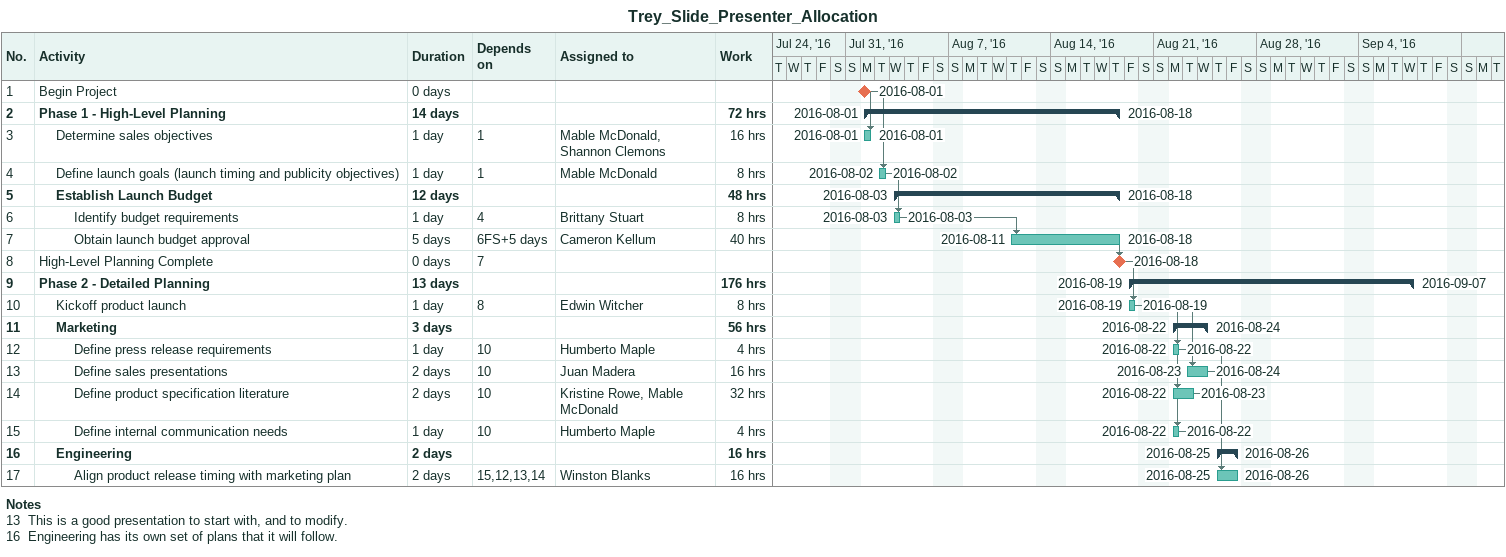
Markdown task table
Trey_Slide_Presenter_Allocation

| ID | Level | Task | Duration | Start | Finish | Predecessors | Resources | Work (h) |
|---|---|---|---|---|---|---|---|---|
| 1 | 1 | Begin Project | 0d | 2016-08-01 | 2016-08-01 |  |  |  |
| 2 | 1 | **Phase 1 - High-Level Planning** | 14d | 2016-08-01 | 2016-08-18 |  |  | 72 |
| 3 | 2 | Determine sales objectives | 1d | 2016-08-01 | 2016-08-01 | 1 | Mable McDonald, Shannon Clemons | 16 |
| 4 | 2 | Define launch goals (launch timing and publicity objectives) | 1d | 2016-08-02 | 2016-08-02 | 1 | Mable McDonald | 8 |
| 5 | 2 | **Establish Launch Budget** | 12d | 2016-08-03 | 2016-08-18 |  |  | 48 |
| 6 | 3 | Identify budget requirements | 1d | 2016-08-03 | 2016-08-03 | 4 | Brittany Stuart | 8 |
| 7 | 3 | Obtain launch budget approval | 5d | 2016-08-11 | 2016-08-18 | 6FS+5d | Cameron Kellum | 40 |
| 8 | 1 | High-Level Planning Complete | 0d | 2016-08-18 | 2016-08-18 | 7 |  |  |
| 9 | 1 | **Phase 2 - Detailed Planning** | 13d | 2016-08-19 | 2016-09-07 |  |  | 176 |
| 10 | 2 | Kickoff product launch | 1d | 2016-08-19 | 2016-08-19 | 8 | Edwin Witcher | 8 |
| 11 | 2 | **Marketing** | 3d | 2016-08-22 | 2016-08-24 |  |  | 56 |
| 12 | 3 | Define press release requirements | 1d | 2016-08-22 | 2016-08-22 | 10 | Humberto Maple | 4 |
| 13 | 3 | Define sales presentations | 2d | 2016-08-23 | 2016-08-24 | 10 | Juan Madera | 16 |
| 14 | 3 | Define product specification literature | 2d | 2016-08-22 | 2016-08-23 | 10 | Kristine Rowe, Mable McDonald | 32 |
| 15 | 3 | Define internal communication needs | 1d | 2016-08-22 | 2016-08-22 | 10 | Humberto Maple | 4 |
| 16 | 2 | **Engineering** | 2d | 2016-08-25 | 2016-08-26 |  |  | 16 |
| 17 | 3 | Align product release timing with marketing plan | 2d | 2016-08-25 | 2016-08-26 | 15, 12, 13, 14 | Winston Blanks | 16 |

Notes
- 13: This is a good presentation to start with, and to modify.
- 16: Engineering has its own set of plans that it will follow.
